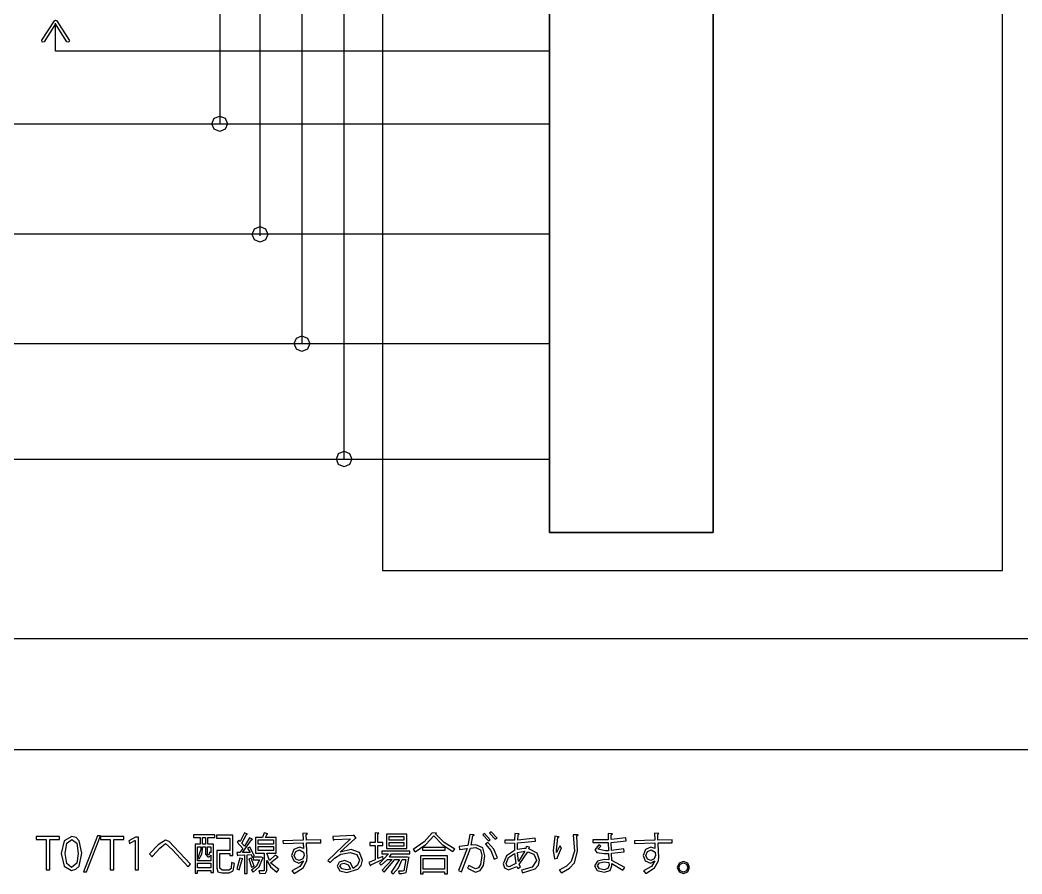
# Model space of a CAD drawing. Extents: x 11 to 192, y 10 to 277.
# Drawn here: x 66.7 to 131, y 142.4 to 197.2 of the extents above; entities that cross this region are included whole.
import ezdxf

# ---------------------------------------------------------------- set-up
doc = ezdxf.new("R2010")
doc.units = 0

msp = doc.modelspace()

# ---------------------------------------------------------------- linework, layer by layer
at = {"layer": '1'}
for p, q in [((17.991627, 150.373851), (191.833077, 150.373851)), ((69.210134, 144.790993), (67.709456, 144.790993)), ((67.709456, 144.790993), (67.709456, 144.59669)), ((69.210134, 144.59669), (69.210134, 144.790993)), ((69.99665, 144.790993), (69.508307, 144.520726)), ((70.266593, 144.721424), (69.99665, 144.790993)), ((70.469486, 144.516592), (70.266593, 144.721424)), ((71.644076, 144.8282), (70.75111, 142.521369)), ((70.937143, 142.521369), (71.838379, 144.8282)), ((71.838379, 144.8282), (71.644076, 144.8282)), ((73.32459, 144.790993), (71.823908, 144.790993)), ((71.823908, 144.790993), (71.823908, 144.59669)), ((73.32459, 144.59669), (73.32459, 144.790993)), ((74.079063, 144.757921), (73.640847, 144.514008)), ((74.2775, 144.757921), (74.079063, 144.757921)), ((74.2775, 142.649527), (74.2775, 144.757921)), ((79.18055, 144.894346), (77.803891, 144.894346)), ((77.803891, 144.894346), (77.803891, 144.728982)), ((77.803891, 144.728982), (78.237972, 144.728982)), ((78.237972, 144.728982), (78.237972, 144.299035)), ((78.38266, 144.299035), (78.38266, 144.728982)), ((78.38266, 144.728982), (78.576963, 144.728982)), ((78.576963, 144.728982), (78.576963, 144.299035)), ((78.721665, 144.299035), (78.721665, 144.728982)), ((78.721665, 144.728982), (79.18055, 144.728982)), ((79.18055, 144.728982), (79.18055, 144.894346)), ((80.325689, 144.873675), (79.271493, 144.873675)), ((79.271493, 144.873675), (79.271493, 144.695909)), ((80.325689, 143.5797), (80.325689, 144.873675)), ((81.065695, 145.026637), (80.801113, 144.476801)), ((80.904466, 144.369315), (81.210387, 144.915017)), ((81.268267, 144.939821), (81.065695, 145.026637)), ((81.210387, 144.915017), (81.268267, 144.939821)), ((82.223266, 144.728982), (81.772646, 144.728982)), ((81.772646, 144.728982), (81.772646, 143.732662)), ((82.347288, 145.026637), (82.223266, 144.728982)), ((82.582933, 144.96876), (82.347288, 145.026637)), ((82.417568, 144.728982), (82.525056, 144.939821)), ((83.112077, 144.728982), (82.417568, 144.728982)), ((82.525056, 144.939821), (82.582933, 144.96876)), ((83.112077, 143.732662), (83.112077, 144.728982)), ((85.117138, 144.98943), (84.827752, 145.001833)), ((84.827752, 145.001833), (84.844297, 144.559483)), ((85.042727, 144.931553), (85.117138, 144.98943)), ((85.050982, 144.567752), (85.042727, 144.931553)), ((88.057499, 144.857139), (86.746989, 144.795127)), ((86.746989, 144.795127), (86.767662, 144.555349)), ((88.098841, 144.877809), (88.057499, 144.857139)), ((88.247671, 144.691775), (88.098841, 144.877809)), ((89.694621, 145.005967), (89.458976, 145.022503)), ((89.458976, 145.022503), (89.458976, 144.410656)), ((89.640879, 144.96876), (89.694621, 145.005967)), ((89.640879, 144.410656), (89.640879, 144.96876)), ((90.186579, 144.939821), (90.186579, 144.02205)), ((91.492958, 144.939821), (90.186579, 144.939821)), ((90.360212, 144.551215), (90.360212, 144.795127)), ((90.360212, 144.795127), (91.31519, 144.795127)), ((91.31519, 144.795127), (91.31519, 144.551215)), ((91.492958, 144.02205), (91.492958, 144.939821)), ((93.121793, 145.026637), (92.615882, 144.444245)), ((92.719235, 144.285082), (93.221011, 144.832335)), ((93.398779, 145.010101), (93.121793, 145.026637)), ((93.221011, 144.832335), (93.769815, 144.276814)), ((93.340903, 144.96876), (93.398779, 145.010101)), ((93.894871, 144.41324), (93.340903, 144.96876)), ((95.533009, 144.931553), (95.413122, 144.224621)), ((95.826545, 144.890212), (95.533009, 144.931553)), ((95.619838, 144.241157), (95.735592, 144.840603)), ((95.735592, 144.840603), (95.826545, 144.890212)), ((96.479722, 144.977028), (96.376369, 144.894346)), ((96.376369, 144.894346), (96.748439, 144.50574)), ((96.855923, 144.584288), (96.479722, 144.977028)), ((96.905534, 145.088649), (96.802181, 145.010101)), ((96.802181, 145.010101), (97.174252, 144.613227)), ((97.28587, 144.695909), (96.905534, 145.088649)), ((98.426889, 144.977028), (98.414471, 144.55535)), ((98.708006, 144.956358), (98.426889, 144.977028)), ((98.612929, 144.559484), (98.637729, 144.89848)), ((98.637729, 144.89848), (98.708006, 144.956358)), ((100.99417, 144.824066), (100.899086, 143.893892)), ((101.275291, 144.774457), (100.99417, 144.824066)), ((101.097523, 143.906295), (101.192607, 144.728982)), ((101.192607, 144.728982), (101.275291, 144.774457)), ((102.184793, 144.910882), (102.250938, 143.852551)), ((102.490717, 144.894346), (102.184793, 144.910882)), ((102.416303, 144.832334), (102.490717, 144.894346)), ((102.461779, 143.856686), (102.416303, 144.832334)), ((104.695263, 144.960492), (104.414146, 144.977028)), ((104.414146, 144.977028), (104.418273, 144.584288)), ((104.620852, 144.902614), (104.695263, 144.960492)), ((104.620852, 144.592556), (104.620852, 144.902614)), ((107.684216, 144.98943), (107.394829, 145.001833)), ((107.394829, 145.001833), (107.411374, 144.559483)), ((107.609801, 144.931553), (107.684216, 144.98943)), ((107.618056, 144.567752), (107.609801, 144.931553)), ((67.709456, 144.59669), (68.341974, 144.59669)), ((68.341974, 144.59669), (68.341974, 142.649527)), ((68.573484, 142.649527), (68.573484, 144.59669)), ((68.573484, 144.59669), (69.210134, 144.59669)), ((69.508307, 144.520726), (69.314521, 143.695455)), ((69.554285, 143.711992), (69.674692, 144.367764)), ((69.674692, 144.367764), (69.984232, 144.604959)), ((69.984232, 144.604959), (70.305142, 144.356912)), ((70.305142, 144.356912), (70.40591, 143.711992)), ((70.641569, 143.724394), (70.469486, 144.516592)), ((71.823908, 144.59669), (72.456427, 144.59669)), ((72.456427, 144.59669), (72.456427, 142.649527)), ((72.687936, 142.649527), (72.687936, 144.59669)), ((72.687936, 144.59669), (73.32459, 144.59669)), ((73.640847, 144.514008), (73.698727, 144.340376)), ((73.698727, 144.340376), (74.04599, 144.538813)), ((74.04599, 144.538813), (74.050118, 144.538813)), ((74.050118, 144.538813), (74.050118, 142.649527)), ((75.541486, 144.261828), (74.987517, 143.683053)), ((76.008641, 144.555349), (75.541486, 144.261828)), ((75.632436, 144.055123), (76.004506, 144.34451)), ((76.004506, 144.34451), (76.446857, 143.939368)), ((76.247902, 144.464399), (76.008641, 144.555349)), ((76.546075, 144.150207), (76.247902, 144.464399)), ((77.608537, 143.02573), (76.546075, 144.150207)), ((78.237972, 144.299035), (77.898978, 144.299035)), ((77.898978, 144.299035), (77.898978, 142.446956)), ((78.060201, 143.240704), (78.060201, 144.133671)), ((78.060201, 144.133671), (78.262773, 144.133671)), ((78.262773, 144.133671), (78.262773, 143.95177)), ((78.378526, 143.95177), (78.378526, 144.133671)), ((78.378526, 144.133671), (78.576963, 144.133671)), ((78.576963, 144.299035), (78.38266, 144.299035)), ((78.576963, 144.133671), (78.576963, 143.658248)), ((78.700992, 143.658248), (78.700992, 144.133671)), ((78.700992, 144.133671), (78.924237, 144.133671)), ((79.085466, 144.299035), (78.721665, 144.299035)), ((78.924237, 144.133671), (78.924237, 143.749199)), ((79.085466, 142.484163), (79.085466, 144.299035)), ((79.271493, 144.695909), (80.139656, 144.695909)), ((80.139656, 144.695909), (80.139656, 143.889758)), ((80.710163, 144.559483), (80.610945, 144.439594)), ((80.610945, 144.439594), (80.974746, 144.02205)), ((80.801113, 144.476801), (80.710163, 144.559483)), ((81.073964, 144.170878), (80.904466, 144.369315)), ((80.958208, 143.765735), (81.524581, 144.588422)), ((81.388155, 144.704177), (81.073964, 144.170878)), ((81.408824, 144.117134), (81.268267, 144.055123)), ((81.586592, 144.613227), (81.388155, 144.704177)), ((81.718883, 143.534225), (81.408824, 144.117134)), ((81.524581, 144.588422), (81.586592, 144.613227)), ((81.946258, 144.307303), (81.946258, 144.571886)), ((81.946258, 144.571886), (82.930175, 144.571886)), ((82.930175, 144.307303), (81.946258, 144.307303)), ((81.946258, 143.889758), (81.946258, 144.158475)), ((81.946258, 144.158475), (82.930175, 144.158475)), ((82.930175, 144.571886), (82.930175, 144.307303)), ((82.930175, 144.158475), (82.930175, 143.889758)), ((84.186943, 144.538813), (83.546159, 144.522277)), ((83.546159, 144.522277), (83.550286, 144.336242)), ((83.550286, 144.336242), (84.848393, 144.377583)), ((84.844297, 144.559483), (84.186943, 144.538813)), ((84.600362, 144.108866), (84.243794, 143.957454)), ((84.86081, 144.02205), (84.600362, 144.108866)), ((84.848393, 144.377583), (84.86081, 144.02205)), ((85.968756, 144.588422), (85.050982, 144.567752)), ((85.055116, 144.381717), (85.968756, 144.394119)), ((85.075789, 143.807076), (85.055116, 144.381717)), ((85.968756, 144.394119), (85.968756, 144.588422)), ((87.875604, 144.654568), (86.432802, 143.261374)), ((86.767662, 144.555349), (86.825542, 144.59669)), ((86.825542, 144.59669), (87.875604, 144.654568)), ((87.226547, 143.79054), (88.181525, 144.66697)), ((88.181525, 144.66697), (88.247671, 144.691775)), ((89.458976, 144.410656), (89.115844, 144.410656)), ((89.115844, 144.410656), (89.115844, 144.224621)), ((89.115844, 144.224621), (89.458976, 144.224621)), ((89.458976, 144.224621), (89.458976, 143.294447)), ((89.640868, 143.372995), (89.640879, 144.224621)), ((89.959203, 144.410656), (89.640879, 144.410656)), ((89.640879, 144.224621), (89.959203, 144.224621)), ((89.959203, 144.224621), (89.959203, 144.410656)), ((91.31519, 144.551215), (90.360212, 144.551215)), ((90.360212, 144.166744), (90.360212, 144.410656)), ((90.360212, 144.410656), (91.31519, 144.410656)), ((91.31519, 144.166743), (90.360212, 144.166744)), ((91.31519, 144.410656), (91.31519, 144.166743)), ((92.615882, 144.444245), (91.902232, 143.95177)), ((92.022123, 143.802942), (92.719235, 144.285082)), ((93.952748, 144.09233), (92.509947, 144.09233)), ((92.509947, 144.09233), (92.509947, 143.918697)), ((93.769815, 144.276814), (94.448841, 143.823613)), ((94.572863, 143.984843), (93.894871, 144.41324)), ((93.952748, 143.918697), (93.952748, 144.09233)), ((95.413122, 144.224621), (94.855018, 144.158475)), ((94.855018, 144.158475), (94.871563, 143.960038)), ((95.574362, 144.050989), (95.921629, 144.079927)), ((95.929894, 144.265962), (95.619838, 144.241157)), ((95.921629, 144.079927), (96.2198, 143.946602)), ((96.378445, 144.074243), (95.929894, 144.265962)), ((96.504536, 143.563164), (96.378445, 144.074243)), ((96.698828, 144.410656), (96.537598, 144.299035)), ((96.537598, 144.299035), (96.885381, 143.890792)), ((97.076583, 143.977608), (96.698828, 144.410656)), ((96.748439, 144.50574), (96.855923, 144.584288)), ((97.174252, 144.613227), (97.28587, 144.695909)), ((98.414471, 144.55535), (97.781952, 144.563618)), ((97.781952, 144.563618), (97.790207, 144.377583)), ((97.790207, 144.377583), (98.410322, 144.373449)), ((98.410322, 144.373449), (98.410322, 143.898027)), ((98.600533, 143.960038), (98.60466, 144.377583)), ((98.60466, 144.377583), (99.766341, 144.489204)), ((99.74154, 144.679373), (98.612929, 144.559484)), ((99.166891, 144.154341), (99.137964, 144.02205)), ((99.36529, 144.100598), (99.166891, 144.154341)), ((99.336362, 143.997245), (99.36529, 144.100598)), ((99.766341, 144.489204), (99.74154, 144.679373)), ((101.324885, 144.191548), (101.105778, 143.757467)), ((101.436507, 144.067525), (101.324885, 144.191548)), ((103.430222, 144.588422), (103.430194, 144.402387)), ((103.430194, 144.402387), (104.033771, 144.398253)), ((104.029668, 144.57602), (103.430222, 144.588422)), ((103.822944, 144.257694), (103.558362, 143.947636)), ((103.760933, 143.980709), (103.955236, 144.170878)), ((103.955236, 144.170878), (103.822944, 144.257694)), ((104.418273, 144.584288), (104.029668, 144.57602)), ((104.033771, 144.398253), (104.42238, 144.402387)), ((104.42238, 144.402387), (104.438925, 143.88149)), ((104.620845, 144.410656), (105.579957, 144.518143)), ((104.633227, 143.889758), (104.620845, 144.410656)), ((105.555157, 144.700043), (104.620852, 144.592556)), ((105.579957, 144.518143), (105.555157, 144.700043)), ((106.754013, 144.538813), (106.113229, 144.522277)), ((106.113229, 144.522277), (106.117357, 144.336242)), ((106.117357, 144.336242), (107.415467, 144.377583)), ((107.411374, 144.559483), (106.754013, 144.538813)), ((107.167436, 144.108866), (106.810869, 143.957454)), ((107.427884, 144.02205), (107.167436, 144.108866)), ((107.415467, 144.377583), (107.427884, 144.02205)), ((108.535826, 144.588422), (107.618056, 144.567752)), ((107.62219, 144.381717), (108.535826, 144.394119)), ((107.642863, 143.807076), (107.62219, 144.381717)), ((108.535826, 144.394119), (108.535826, 144.588422)), ((69.314521, 143.695455), (69.496938, 142.892406)), ((69.665906, 143.051568), (69.554285, 143.711992)), ((70.40591, 143.711992), (70.307209, 143.071722)), ((70.461219, 142.896023), (70.641569, 143.724394)), ((74.987517, 143.683053), (75.157033, 143.484616)), ((75.157033, 143.484616), (75.190089, 143.563164)), ((75.190089, 143.563164), (75.632436, 144.055123)), ((76.446857, 143.939368), (77.459711, 142.852098)), ((78.262773, 143.95177), (78.076736, 143.426739)), ((78.175954, 143.352325), (78.339252, 143.650497)), ((78.339252, 143.650497), (78.378526, 143.95177)), ((78.576963, 143.658248), (78.713389, 143.492884)), ((78.725792, 143.616907), (78.700992, 143.658248)), ((78.713389, 143.492884), (78.804338, 143.492884)), ((78.783676, 143.616907), (78.725792, 143.616907)), ((78.825018, 143.794674), (78.783676, 143.616907)), ((78.804338, 143.492884), (78.92423, 143.604505)), ((78.924237, 143.749199), (78.825018, 143.794674)), ((78.92423, 143.604505), (78.92423, 143.240704)), ((80.139656, 143.889758), (79.300431, 143.889758)), ((79.300431, 143.889758), (79.300431, 142.761148)), ((79.486468, 143.711992), (80.139656, 143.711992)), ((79.486489, 142.761148), (79.486468, 143.711992)), ((80.139656, 143.711992), (80.139656, 143.5797)), ((80.139656, 143.5797), (80.325689, 143.5797)), ((80.78044, 143.765735), (80.582003, 143.765735)), ((80.582003, 143.765735), (80.635748, 143.554896)), ((80.635748, 143.554896), (80.672956, 143.587969)), ((80.672956, 143.587969), (81.086364, 143.608639)), ((80.974746, 144.02205), (80.78044, 143.765735)), ((81.433631, 143.774004), (80.958208, 143.765735)), ((81.086364, 143.608639), (81.086364, 142.409749)), ((81.251729, 143.616907), (81.503911, 143.62931)), ((81.251729, 142.409749), (81.251729, 143.616907)), ((81.268267, 144.055123), (81.433631, 143.774004)), ((81.503911, 143.62931), (81.570057, 143.459811)), ((81.570057, 143.459811), (81.718883, 143.534225)), ((82.128161, 143.463946), (81.640334, 143.463946)), ((81.640334, 143.463946), (81.640334, 143.302715)), ((81.772646, 143.732662), (82.334885, 143.732662)), ((82.930175, 143.889758), (81.946258, 143.889758)), ((82.161237, 143.476348), (82.128161, 143.463946)), ((82.268721, 143.426738), (82.161237, 143.476348)), ((82.334885, 143.732662), (82.334885, 142.620588)), ((82.673882, 143.244838), (82.508518, 143.732662)), ((82.508518, 143.732662), (83.112077, 143.732662)), ((83.054222, 143.596237), (82.673882, 143.244838)), ((82.752431, 143.112547), (83.174109, 143.447409)), ((83.23612, 143.463946), (83.054222, 143.596237)), ((83.174109, 143.447409), (83.23612, 143.463946)), ((84.243794, 143.957454), (84.091866, 143.579701)), ((84.091866, 143.579701), (84.23501, 143.226751)), ((84.273761, 143.579701), (84.369877, 143.835498)), ((84.368845, 143.34354), (84.273761, 143.579701)), ((84.369877, 143.835498), (84.608624, 143.939368)), ((84.608624, 143.939368), (84.861837, 143.797258)), ((84.898011, 143.571432), (84.817395, 143.351808)), ((84.861837, 143.797258), (84.898011, 143.571432)), ((85.108844, 143.509421), (85.075789, 143.807076)), ((85.079917, 143.23657), (85.108844, 143.509421)), ((86.846211, 143.406068), (87.268406, 143.656698)), ((87.22655, 143.79054), (87.226547, 143.79054)), ((87.925211, 143.95177), (87.22655, 143.79054)), ((87.268406, 143.656698), (87.867335, 143.774003)), ((87.867335, 143.774003), (88.292115, 143.638611)), ((88.456444, 143.769869), (87.925211, 143.95177)), ((88.292115, 143.638611), (88.450246, 143.273776)), ((88.652814, 143.277911), (88.456444, 143.769869)), ((89.950924, 143.513555), (89.640868, 143.372995)), ((90.314736, 143.683053), (89.735963, 143.071206)), ((91.695526, 143.848417), (89.897192, 143.848417)), ((89.897192, 143.848417), (89.897192, 143.683053)), ((89.897192, 143.683053), (90.314736, 143.683053)), ((89.988131, 143.348191), (89.950924, 143.513555)), ((90.186579, 144.02205), (91.492958, 144.02205)), ((90.380899, 143.468081), (90.509056, 143.683054)), ((91.492976, 143.468081), (90.380899, 143.468081)), ((90.509056, 143.683054), (91.695544, 143.683054)), ((91.530179, 143.472215), (91.492976, 143.468081)), ((91.637667, 143.455679), (91.530179, 143.472215)), ((91.625249, 143.397801), (91.637667, 143.455679)), ((91.695544, 143.683054), (91.695526, 143.848417)), ((91.902232, 143.95177), (92.022123, 143.802942)), ((94.101578, 143.546628), (92.365252, 143.546628)), ((92.365252, 143.546628), (92.365252, 142.405614)), ((92.509947, 143.918697), (93.952748, 143.918697)), ((94.101578, 142.405614), (94.101578, 143.546628)), ((94.448841, 143.823613), (94.572863, 143.984843)), ((95.37179, 144.030318), (94.813687, 142.620588)), ((94.871563, 143.960038), (95.37179, 144.030318)), ((94.999724, 142.529638), (95.574362, 144.050989)), ((96.310234, 143.571432), (96.219284, 142.992658)), ((96.2198, 143.946602), (96.310234, 143.571432)), ((96.409452, 142.93478), (96.504536, 143.563164)), ((96.885381, 143.890792), (97.11224, 143.339922)), ((97.314812, 143.414336), (97.076583, 143.977608)), ((97.893043, 143.553345), (97.68272, 143.038133)), ((97.872916, 143.067071), (98.031044, 143.442242)), ((98.410322, 143.898027), (97.893043, 143.553345)), ((98.031044, 143.442242), (98.418616, 143.711992)), ((98.418616, 143.711992), (98.5013, 143.050535)), ((99.02221, 144.02205), (98.600533, 143.960038)), ((98.604653, 143.774004), (99.080073, 143.844283)), ((98.666664, 143.195229), (98.604653, 143.774004)), ((99.080073, 143.844283), (98.666664, 143.195229)), ((98.716247, 142.988523), (99.274351, 143.819479)), ((99.137964, 144.02205), (99.02221, 144.02205)), ((99.274351, 143.819479), (99.650039, 143.653081)), ((99.861394, 143.721293), (99.336362, 143.997245)), ((99.650039, 143.653081), (99.811785, 143.282045)), ((100.014357, 143.265508), (99.861394, 143.721293)), ((100.899086, 143.893892), (100.98177, 143.364727)), ((101.105778, 143.757467), (101.097523, 143.906295)), ((101.163655, 143.46808), (101.436507, 144.067525)), ((101.176073, 143.3978), (101.163655, 143.46808)), ((102.250938, 143.852551), (102.051469, 143.181276)), ((102.256624, 143.09291), (102.461779, 143.856686)), ((103.558362, 143.947636), (103.686519, 143.765735)), ((103.686519, 143.765735), (104.174342, 143.707858)), ((104.252891, 143.88149), (103.760933, 143.980709)), ((104.174342, 143.707858), (104.451328, 143.711992)), ((104.438925, 143.88149), (104.252891, 143.88149)), ((104.451328, 143.711992), (104.459583, 143.294447)), ((105.426976, 144.001379), (104.633227, 143.889758)), ((104.633227, 143.72026), (105.447648, 143.819479)), ((104.658028, 143.248972), (104.633227, 143.72026)), ((105.447648, 143.819479), (105.426976, 144.001379)), ((106.810869, 143.957454), (106.65894, 143.5797)), ((106.65894, 143.5797), (106.802083, 143.226751)), ((106.840832, 143.5797), (106.936946, 143.835498)), ((106.935915, 143.34354), (106.840832, 143.5797)), ((106.936946, 143.835498), (107.175691, 143.939368)), ((107.175691, 143.939368), (107.428907, 143.797258)), ((107.465081, 143.571432), (107.384465, 143.351808)), ((107.428907, 143.797258), (107.465081, 143.571432)), ((107.675918, 143.509421), (107.642863, 143.807076)), ((107.646991, 143.23657), (107.675918, 143.509421)), ((69.496938, 142.892406), (69.967708, 142.616454)), ((69.975963, 142.806623), (69.665906, 143.051568)), ((70.307209, 143.071722), (69.975963, 142.806623)), ((69.975963, 142.806623), (69.975963, 142.806623)), ((70.249152, 142.686669), (70.461219, 142.896023)), ((77.459711, 142.852098), (77.608537, 143.02573)), ((78.92423, 143.240704), (78.060201, 143.240704)), ((78.060201, 143.087742), (78.92423, 143.087742)), ((78.060201, 142.781818), (78.060201, 143.087742)), ((78.076736, 143.426739), (78.175954, 143.352325)), ((78.92423, 143.087742), (78.92423, 142.781818)), ((80.251274, 143.133217), (80.213565, 142.730659)), ((80.424908, 143.054669), (80.251274, 143.133217)), ((80.343777, 142.583898), (80.424908, 143.054669)), ((80.76804, 143.406068), (80.590272, 142.719806)), ((80.730832, 142.645393), (80.916866, 143.323386)), ((80.974746, 143.352325), (80.76804, 143.406068)), ((80.916866, 143.323386), (80.974746, 143.352325)), ((81.499777, 143.406068), (81.355082, 143.360593)), ((81.355082, 143.360593), (81.53285, 142.831428)), ((81.689945, 142.885171), (81.499777, 143.406068)), ((81.838256, 142.895506), (81.516311, 142.637124)), ((81.53285, 142.831428), (81.689945, 142.885171)), ((81.640334, 143.302715), (82.045477, 143.302715)), ((81.640334, 142.504833), (82.013955, 142.846414)), ((82.045477, 143.302715), (81.838256, 142.895506)), ((82.013955, 142.846414), (82.248049, 143.401934)), ((82.248049, 143.401934), (82.268721, 143.426738)), ((82.508518, 142.620588), (82.508518, 143.253106)), ((82.508518, 143.253106), (82.755531, 142.841246)), ((83.273328, 142.670197), (82.752431, 143.112547)), ((82.755531, 142.841246), (83.157575, 142.513101)), ((84.625682, 142.868118), (84.124939, 142.583381)), ((84.23501, 143.226751), (84.567289, 143.087742)), ((84.587951, 143.253106), (84.368845, 143.34354)), ((84.567289, 143.087742), (84.856676, 143.23657)), ((84.817395, 143.351808), (84.587951, 143.253106)), ((84.587951, 143.253106), (84.587951, 143.253106)), ((84.856676, 143.23657), (84.625682, 142.868118)), ((84.832906, 142.781301), (85.079917, 143.23657)), ((86.432802, 143.261374), (86.577494, 143.120815)), ((86.577494, 143.120815), (86.846211, 143.406068)), ((87.15937, 143.146653), (87.023979, 142.881036)), ((87.023979, 142.881036), (87.195544, 142.591649)), ((87.486999, 143.25724), (87.15937, 143.146653)), ((87.197619, 142.885171), (87.279786, 143.036582)), ((87.336629, 142.708438), (87.197619, 142.885171)), ((87.197619, 142.885171), (87.197619, 142.885171)), ((87.279786, 143.036582), (87.470471, 143.091876)), ((87.470471, 143.091876), (87.739189, 142.973537)), ((87.876637, 143.09911), (87.486999, 143.25724)), ((87.739189, 142.973537), (87.87148, 142.690868)), ((88.061637, 142.748745), (87.876637, 143.09911)), ((88.339658, 142.944598), (88.061637, 142.748745)), ((88.450246, 143.273776), (88.339658, 142.944598)), ((88.358776, 142.692418), (88.574201, 142.940012)), ((88.574201, 142.940012), (88.652814, 143.277911)), ((89.458976, 143.294447), (89.066237, 143.129083)), ((89.066237, 143.129083), (89.161321, 142.918243)), ((89.161321, 142.918243), (89.190248, 142.967853)), ((89.190248, 142.967853), (89.988131, 143.348191)), ((89.735963, 143.071206), (89.85585, 142.959585)), ((89.85585, 142.959585), (90.252724, 143.30685)), ((90.558649, 143.30685), (89.913727, 142.63299)), ((90.041884, 142.513101), (90.728148, 143.30685)), ((90.252724, 143.30685), (90.558649, 143.30685)), ((91.025804, 143.30685), (90.488369, 142.500699)), ((90.628929, 142.389078), (90.95604, 142.790603)), ((90.728148, 143.30685), (91.025804, 143.30685)), ((90.95604, 142.790603), (91.187033, 143.30685)), ((91.187033, 143.30685), (91.439212, 143.30685)), ((91.439212, 143.30685), (91.306921, 142.591649)), ((91.455751, 142.484164), (91.625249, 143.397801)), ((92.551289, 142.699136), (92.551289, 143.372995)), ((92.551289, 143.372995), (93.907275, 143.372995)), ((93.907275, 143.372995), (93.907275, 142.699136)), ((95.475143, 142.926512), (95.400729, 142.752879)), ((95.90509, 142.711538), (95.475143, 142.926512)), ((96.219284, 142.992658), (96.100943, 142.783885)), ((96.213599, 142.613353), (96.409452, 142.93478)), ((97.11224, 143.339922), (97.314812, 143.414336)), ((97.68272, 143.038133), (97.768503, 142.772516)), ((97.93286, 142.896023), (97.872916, 143.067071)), ((98.067218, 142.852098), (97.93286, 142.896023)), ((98.021717, 142.661929), (98.555017, 142.872768)), ((98.5013, 143.050535), (98.067218, 142.852098)), ((98.067218, 142.852098), (98.067218, 142.852098)), ((98.555017, 142.872768), (98.621163, 142.732209)), ((98.621163, 142.732209), (98.786527, 142.839696)), ((98.666664, 143.195229), (98.666664, 143.195229)), ((98.786527, 142.839696), (98.716247, 142.988523)), ((99.550819, 142.834528), (98.852673, 142.637124)), ((99.811785, 143.261374), (99.550819, 142.834528)), ((99.736338, 142.728591), (99.943948, 142.963525)), ((99.811785, 143.282045), (99.811785, 143.261374)), ((99.943948, 142.963525), (100.014357, 143.265508)), ((100.98177, 143.364727), (101.176073, 143.3978)), ((101.752135, 142.884589), (101.275291, 142.637124)), ((102.051469, 143.181276), (101.752135, 142.884589)), ((101.936813, 142.760243), (102.256624, 143.09291)), ((103.734562, 143.219517), (103.541809, 142.909975)), ((103.541809, 142.909975), (103.718543, 142.604052)), ((103.72785, 142.909975), (103.862208, 143.101695)), ((103.85549, 142.723941), (103.72785, 142.909975)), ((104.166059, 143.32752), (103.734562, 143.219517)), ((103.862208, 143.101695), (104.157797, 143.16629)), ((104.157797, 143.16629), (104.471987, 143.120815)), ((104.459583, 143.294447), (104.166059, 143.32752)), ((104.476122, 142.959585), (104.404809, 142.736343)), ((104.471987, 143.120815), (104.476122, 142.959585)), ((104.539679, 142.608186), (104.666286, 142.918243)), ((105.484849, 142.810757), (104.658028, 143.248972)), ((104.666286, 142.918243), (104.662159, 143.050535)), ((104.662159, 143.050535), (105.360823, 142.637124)), ((105.360823, 142.637124), (105.484849, 142.810757)), ((107.192756, 142.868118), (106.692013, 142.583381)), ((106.802083, 143.226751), (107.134363, 143.087742)), ((107.155022, 143.253106), (106.935915, 143.34354)), ((107.134363, 143.087742), (107.42375, 143.23657)), ((107.384465, 143.351808), (107.155022, 143.253106)), ((107.155022, 143.253106), (107.155022, 143.253106)), ((107.42375, 143.23657), (107.192756, 142.868118)), ((107.399978, 142.781301), (107.646991, 143.23657)), ((108.969895, 143.083091), (108.854141, 142.802489)), ((108.854141, 142.802489), (108.969895, 142.525503)), ((108.957494, 142.802489), (109.041726, 143.011261)), ((109.041726, 142.598884), (108.957494, 142.802489)), ((109.24688, 143.199363), (108.969895, 143.083091)), ((109.041726, 143.011261), (109.24688, 143.09601)), ((109.529033, 143.081541), (109.24688, 143.199363)), ((109.24688, 143.199363), (109.24688, 143.199363)), ((109.24688, 143.09601), (109.455652, 143.011261)), ((109.455652, 143.011261), (109.540401, 142.802489)), ((109.540401, 142.802489), (109.457203, 142.600434)), ((109.527482, 142.525503), (109.643754, 142.802489)), ((109.643754, 142.802489), (109.529033, 143.081541)), ((68.341974, 142.649527), (68.573484, 142.649527)), ((69.967708, 142.616454), (70.249152, 142.686669)), ((69.967708, 142.616454), (69.967708, 142.616454)), ((70.75111, 142.521369), (70.937143, 142.521369)), ((72.456427, 142.649527), (72.687936, 142.649527)), ((74.050118, 142.649527), (74.2775, 142.649527)), ((77.898978, 142.446956), (78.060208, 142.446956)), ((78.92423, 142.781818), (78.060201, 142.781818)), ((78.060208, 142.446956), (78.060208, 142.620588)), ((78.060208, 142.620588), (78.924237, 142.620588)), ((78.924237, 142.620588), (78.924237, 142.484163)), ((78.924237, 142.484163), (79.085466, 142.484163)), ((79.300431, 142.761148), (79.368644, 142.522403)), ((79.368644, 142.522403), (79.62289, 142.463492)), ((79.63945, 142.641258), (79.486489, 142.761148)), ((79.62289, 142.463492), (80.098314, 142.463492)), ((80.08591, 142.641258), (79.63945, 142.641258)), ((80.213565, 142.730659), (80.08591, 142.641258)), ((80.098314, 142.463492), (80.343777, 142.583898)), ((80.590272, 142.719806), (80.730832, 142.645393)), ((81.086364, 142.409749), (81.251729, 142.409749)), ((81.516311, 142.637124), (81.640334, 142.504833)), ((82.289412, 142.579247), (82.004156, 142.583382)), ((82.004156, 142.583382), (82.057902, 142.413883)), ((82.057902, 142.413883), (82.422736, 142.445922)), ((82.334885, 142.620588), (82.289412, 142.579247)), ((82.422736, 142.445922), (82.508518, 142.620588)), ((83.157575, 142.513101), (83.273328, 142.670197)), ((84.124939, 142.583381), (84.269634, 142.422151)), ((84.269634, 142.422151), (84.832906, 142.781301)), ((87.195544, 142.591649), (87.639959, 142.488296)), ((87.615166, 142.661929), (87.336629, 142.708438)), ((87.87148, 142.690868), (87.615166, 142.661929)), ((87.639959, 142.488296), (88.358776, 142.692418)), ((89.913727, 142.63299), (90.041884, 142.513101)), ((90.488369, 142.500699), (90.628929, 142.389078)), ((91.220106, 142.566845), (90.967923, 142.575115)), ((90.967923, 142.575115), (91.009265, 142.418019)), ((91.009265, 142.418019), (91.170495, 142.413884)), ((91.170495, 142.413884), (91.455751, 142.484164)), ((91.306921, 142.591649), (91.220106, 142.566845)), ((92.365252, 142.405614), (92.551289, 142.405614)), ((93.907275, 142.699136), (92.551289, 142.699136)), ((92.551289, 142.405614), (92.551289, 142.529638)), ((92.551289, 142.529638), (93.907275, 142.529638)), ((93.907275, 142.529638), (93.907275, 142.405614)), ((93.907275, 142.405614), (94.101578, 142.405614)), ((94.813687, 142.620588), (94.999724, 142.529638)), ((95.400729, 142.752879), (95.909225, 142.508967)), ((96.100943, 142.783885), (95.90509, 142.711538)), ((95.909225, 142.508967), (96.213599, 142.613353)), ((97.768503, 142.772516), (98.021717, 142.661929)), ((98.852673, 142.637124), (98.931222, 142.467626)), ((98.931222, 142.467626), (99.736338, 142.728591)), ((101.275291, 142.637124), (101.415852, 142.47176)), ((101.415852, 142.47176), (101.936813, 142.760243)), ((103.718543, 142.604052), (104.161928, 142.496565)), ((104.166062, 142.661929), (103.85549, 142.723941)), ((104.161928, 142.496565), (104.539679, 142.608186)), ((104.404809, 142.736343), (104.166062, 142.661929)), ((106.692013, 142.583381), (106.836708, 142.422151)), ((106.836708, 142.422151), (107.399978, 142.781301)), ((108.969895, 142.525503), (109.24688, 142.409749)), ((109.24688, 142.513101), (109.041726, 142.598884)), ((109.457203, 142.600434), (109.24688, 142.513101)), ((109.24688, 142.409749), (109.527482, 142.525503)), ((109.24688, 142.513101), (109.24688, 142.513101))]:
    msp.add_line(p, q, dxfattribs=at)
at = {"layer": 'Layer 1'}
for p, q in [((100.655781, 250.002488), (100.655781, 164.30731)), ((100.656359, 164.307), (100.656359, 250.002178)), ((111.160422, 164.30731), (111.160422, 250.002488)), ((111.161, 250.002178), (111.161, 164.307)), ((79.4888, 247.847), (79.4888, 190.545432)), ((84.7624, 247.729), (84.7624, 176.432416)), ((87.472, 169.023), (87.472, 247.846082)), ((89.94175, 247.754), (89.94175, 161.877142)), ((129.74064, 161.877142), (129.74064, 247.754)), ((82.0759, 183.363), (82.0759, 247.535959)), ((68.071159, 195.909061), (68.870199, 197.163889)), ((68.944635, 196.952575), (68.220031, 195.814517)), ((68.870199, 197.163889), (68.944635, 197.204811)), ((68.944523, 195.199), (68.944523, 196.993929)), ((68.944635, 197.204811), (69.019071, 197.163889)), ((69.669592, 195.814517), (68.944635, 196.952575)), ((69.019071, 197.163889), (69.818464, 195.909061)), ((68.098323, 195.787), (68.071159, 195.909061)), ((68.220031, 195.814517), (68.098323, 195.787)), ((69.7913, 195.787), (69.669592, 195.814517)), ((69.832222, 195.861789), (69.7913, 195.787)), ((69.818464, 195.909061), (69.832222, 195.861789)), ((100.656, 195.199), (68.944523, 195.199)), ((79.135036, 190.898527), (79.488562, 191.044885)), ((79.488562, 191.044885), (79.842265, 190.898527)), ((29.316972, 190.545174), (100.65589, 190.545174)), ((78.988677, 190.545), (79.135036, 190.898527)), ((79.135036, 190.191473), (78.988677, 190.545)), ((79.842265, 190.898527), (79.9888, 190.545)), ((79.9888, 190.545), (79.842265, 190.191473)), ((79.488562, 190.045115), (79.135036, 190.191473)), ((79.842265, 190.191473), (79.488562, 190.045115)), ((60.6933, 183.489), (100.655879, 183.489)), ((81.575777, 183.443), (81.722312, 183.796703)), ((81.722312, 183.089473), (81.575777, 183.443)), ((81.722312, 183.796703), (82.076015, 183.943238)), ((82.076015, 183.943238), (82.429409, 183.796703)), ((82.429409, 183.796703), (82.5759, 183.443)), ((82.5759, 183.443), (82.429409, 183.089473)), ((82.076015, 182.943115), (81.722312, 183.089473)), ((82.429409, 183.089473), (82.076015, 182.943115)), ((84.408868, 176.785527), (84.762262, 176.931885)), ((84.762262, 176.931885), (85.115965, 176.785527)), ((60.6933, 176.433), (100.655879, 176.433)), ((84.262377, 176.432), (84.408868, 176.785527)), ((84.408868, 176.078473), (84.262377, 176.432)), ((85.115965, 176.785527), (85.2625, 176.432)), ((85.2625, 176.432), (85.115965, 176.078473)), ((84.762262, 175.932115), (84.408868, 176.078473)), ((85.115965, 176.078473), (84.762262, 175.932115)), ((86.97203, 169.023), (87.118388, 169.376527)), ((87.118388, 169.376527), (87.471915, 169.522885)), ((87.471915, 169.522885), (87.825442, 169.376527)), ((87.825442, 169.376527), (87.9718, 169.023)), ((21.2927, 169.022797), (100.655531, 169.022797)), ((87.118388, 168.669473), (86.97203, 169.023)), ((87.471915, 168.523115), (87.118388, 168.669473)), ((87.825442, 168.669473), (87.471915, 168.523115)), ((87.9718, 169.023), (87.825442, 168.669473)), ((100.655781, 164.30731), (111.160422, 164.30731)), ((111.161, 164.307), (100.656359, 164.307)), ((89.94175, 161.877142), (129.74064, 161.877142)), ((142.881988, 157.486), (58.17, 157.486))]:
    msp.add_line(p, q, dxfattribs=at)

doc.saveas('drawing.dxf')
